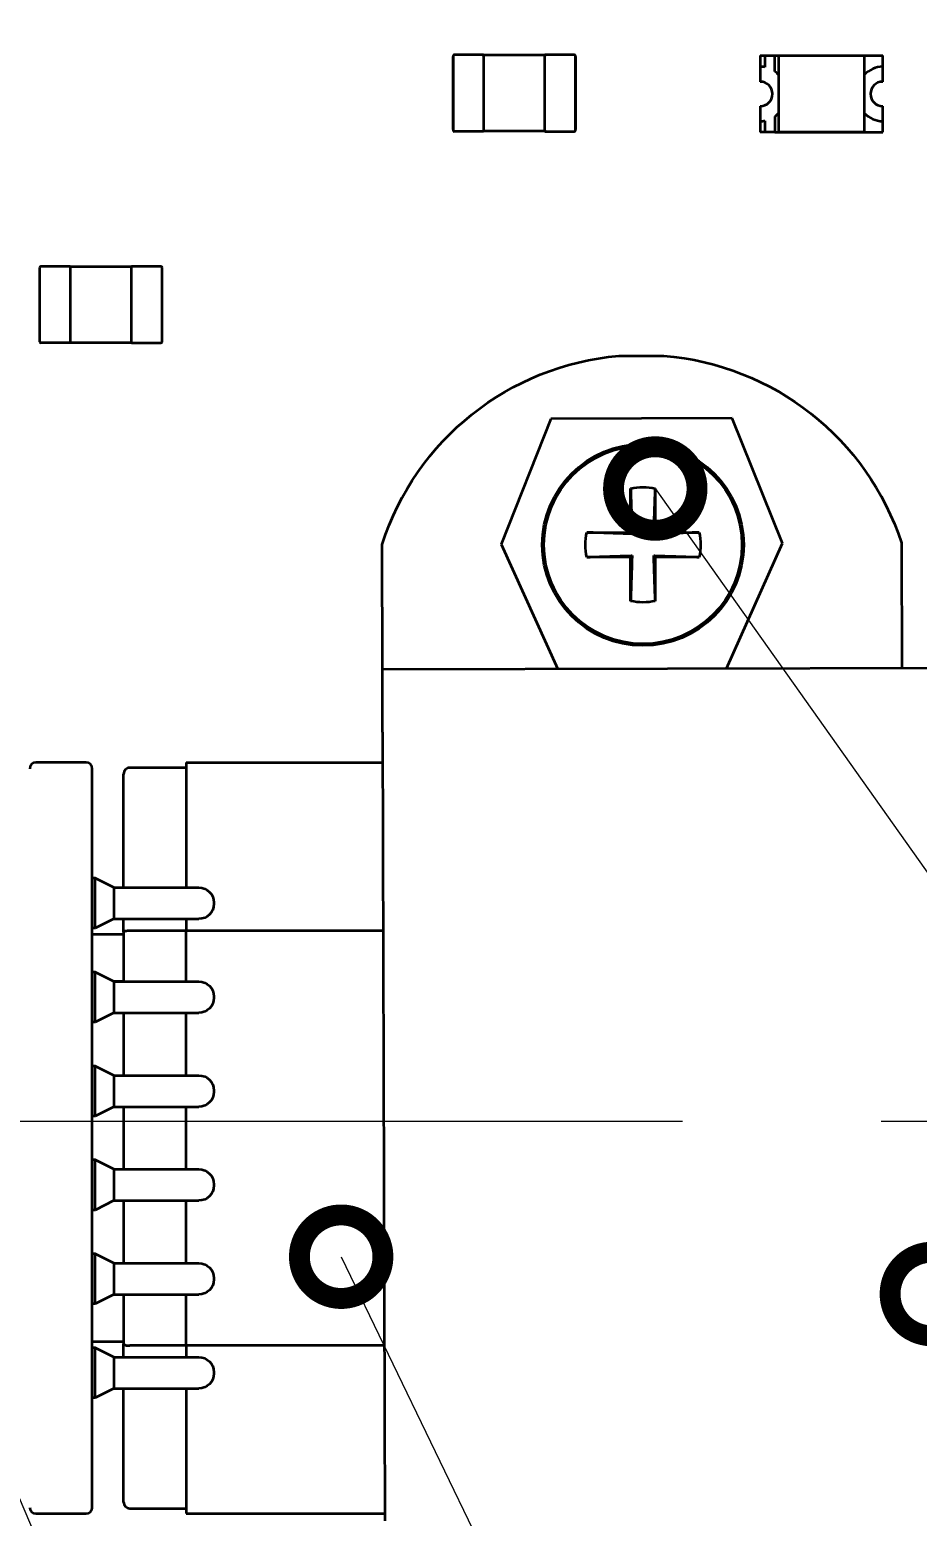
# Model space of a CAD drawing. Header units: millimetres. Extents: x -3633 to 871, y -630 to 261.
# Drawn here: x -846.34 to -832.16, y -463.41 to -439.66 of the extents above; entities that cross this region are included whole.
import ezdxf
from ezdxf import colors
from ezdxf.entities.mleader import LeaderData, LeaderLine
from ezdxf.math import Vec2, Vec3

# ---------------------------------------------------------------- set-up
doc = ezdxf.new("R2010")
doc.units = ezdxf.units.MM
doc.linetypes.add('CENTER2', pattern=[28.575, 19.05, -3.175, 3.175, -3.175])
for name, color, linetype, lineweight in [('Sheet', 7, 'Continuous', 30), ('Text', 7, 'Continuous', 18), ('Размерные линии', 7, 'Continuous', 15), ('Сплошная толстая основная', 7, 'Continuous', 70), ('Сплошная тонкая', 7, 'Continuous', 20), ('Штриховка', 7, 'Continuous', 9)]:
    doc.layers.add(name, color=color, linetype=linetype, lineweight=lineweight)
doc.styles.add('Main', font='isocpeur.ttf', dxfattribs={"height": 3})
doc.dimstyles.new('ISO-25', dxfattribs={"dimtxt": 3, "dimasz": 4, "dimexe": 1.25, "dimexo": 0.625, "dimtad": 1, "dimtoh": 1, "dimtxsty": 'Main', "dimcen": 2.5, "dimadec": 0, "dimazin": 0, "dimtfac": 1, "dimtmove": 0, "dimatfit": 3, "dimfxl": 1, "dimarcsym": 0})

# ---------------------------------------------------------------- blocks, each defined once
blk = doc.blocks.new('*D117')
at = {"layer": 'Defpoints', "color": 0, "transparency": 16777216}
for p in [(-796.987, -373.953), (-909.987, -457.098), (-796.987, -457.098)]:
    blk.add_point(p, dxfattribs=at)
at = {"layer": 'Размерные линии', "color": 0, "lineweight": -2, "transparency": 16777216}
for p, q in [((-909.987, -456.473), (-909.987, -372.703)), ((-796.987, -456.473), (-796.987, -372.703)), ((-905.987, -373.953), (-800.987, -373.953))]:
    blk.add_line(p, q, dxfattribs=at)
at = {"layer": 'Размерные линии', "color": 0, "transparency": 16777216}
for points in [[(-905.987, -373.286), (-905.987, -374.62), (-909.987, -373.953)], [(-800.987, -373.286), (-800.987, -374.62), (-796.987, -373.953)]]:
    blk.add_solid(points, dxfattribs=at)
at = {"layer": 'Размерные линии', "color": 0, "transparency": 16777216, "insert": (-853.015, -371.828), "char_height": 3, "attachment_point": 5, "style": 'Main'}
blk.add_mtext('%%C116{\\H0.7x;\\S*^ ;}', dxfattribs=at)
blk = doc.blocks.new('*D119')
at = {"layer": 'Defpoints', "color": 0, "transparency": 16777216}
for p in [(-798.487, -381.737), (-908.487, -457.098), (-798.487, -457.098)]:
    blk.add_point(p, dxfattribs=at)
at = {"layer": 'Размерные линии', "color": 0, "lineweight": -2, "transparency": 16777216}
for p, q in [((-908.487, -456.473), (-908.487, -380.487)), ((-798.487, -456.473), (-798.487, -380.487)), ((-904.487, -381.737), (-802.487, -381.737))]:
    blk.add_line(p, q, dxfattribs=at)
at = {"layer": 'Размерные линии', "color": 0, "transparency": 16777216}
for points in [[(-904.487, -381.07), (-904.487, -382.404), (-908.487, -381.737)], [(-802.487, -381.07), (-802.487, -382.404), (-798.487, -381.737)]]:
    blk.add_solid(points, dxfattribs=at)
at = {"layer": 'Размерные линии', "color": 0, "transparency": 16777216, "insert": (-852.743, -379.612), "char_height": 3, "attachment_point": 5, "style": 'Main'}
blk.add_mtext('%%C112{\\A1;\\H0.7x;\\S*^ ;}', dxfattribs=at)
blk = doc.blocks.new('*D120')
at = {"layer": 'Defpoints', "color": 0, "transparency": 16777216}
for p in [(-810.591, -388.478), (-896.867, -440.148), (-810.591, -440.148)]:
    blk.add_point(p, dxfattribs=at)
at = {"layer": 'Размерные линии', "color": 0, "lineweight": -2, "transparency": 16777216}
for p, q in [((-896.867, -439.523), (-896.867, -387.228)), ((-810.591, -439.523), (-810.591, -387.228)), ((-892.867, -388.478), (-814.591, -388.478))]:
    blk.add_line(p, q, dxfattribs=at)
at = {"layer": 'Размерные линии', "color": 0, "transparency": 16777216}
for points in [[(-892.867, -387.812), (-892.867, -389.145), (-896.867, -388.478)], [(-814.591, -387.812), (-814.591, -389.145), (-810.591, -388.478)]]:
    blk.add_solid(points, dxfattribs=at)
at = {"layer": 'Размерные линии', "color": 0, "transparency": 16777216, "insert": (-852.79, -386.353), "char_height": 3, "width": 4.40385, "attachment_point": 5, "style": 'Main'}
blk.add_mtext('86{\\A1;\\H0.7x;\\S*^ ;}', dxfattribs=at)
blk = doc.blocks.new('_DotSmall')
at = {"color": 0, "linetype": 'ByBlock', "const_width": 0.5}
blk.add_lwpolyline([(-0.0625, 0, 1), (0.0625, 0, 1)], format="xyb", close=True, dxfattribs=at)

msp = doc.modelspace()

# ---------------------------------------------------------------- hatches: boundary and pattern name
at = {"layer": 'Штриховка'}
h = msp.add_hatch(dxfattribs=at)
h.set_pattern_fill('ANSI37', color=256, scale=0.5, angle=450)
h.set_pattern_definition([(135, (594.5746, -391.137), (-1.122532, -1.122532), []), (225, (594.5746, -391.137), (1.122532, -1.122532), [])])
h.paths.add_polyline_path([(-796.987, -457.098, 1), (-909.987, -457.098, 1)])
h.paths.add_polyline_path([(-908.487, -457.098, -1), (-798.487, -457.098, -1)], flags=16)

# ---------------------------------------------------------------- linework, layer by layer
at = {"layer": 'Sheet', "color": 0, "linetype": 'Continuous', "lineweight": 35}
for p, q in [((-839.579, -440.084), (-839.579, -441.269)), ((-839.579, -441.259), (-839.579, -440.094)), ((-839.09, -440.064), (-839.56, -440.064)), ((-839.09, -440.084), (-839.09, -440.064)), ((-838.111, -440.069), (-839.09, -440.069)), ((-839.09, -440.084), (-839.09, -441.269)), ((-838.111, -440.064), (-838.111, -440.084)), ((-837.641, -440.064), (-838.111, -440.064)), ((-838.111, -441.269), (-838.111, -440.084)), ((-837.621, -441.269), (-837.621, -440.084)), ((-837.621, -440.094), (-837.621, -441.259)), ((-834.67, -440.078), (-834.67, -440.253)), ((-834.67, -440.078), (-834.596, -440.078)), ((-834.67, -440.253), (-834.67, -440.494)), ((-834.663, -440.494), (-834.663, -440.253)), ((-834.596, -440.078), (-834.439, -440.078)), ((-834.596, -440.078), (-834.596, -440.262)), ((-834.439, -440.33), (-834.439, -440.078)), ((-834.439, -440.078), (-832.712, -440.078)), ((-834.377, -440.083), (-834.377, -441.297)), ((-833.016, -440.083), (-834.367, -440.083)), ((-833.006, -441.297), (-833.006, -440.083)), ((-832.712, -440.253), (-832.712, -440.078)), ((-832.712, -440.494), (-832.712, -440.253)), ((-834.67, -440.494), (-834.67, -440.494)), ((-834.67, -440.885), (-834.67, -441.126)), ((-834.67, -440.885), (-834.67, -440.885)), ((-834.663, -441.126), (-834.663, -440.885)), ((-832.712, -441.126), (-832.712, -440.885)), ((-834.67, -441.126), (-834.67, -441.302)), ((-834.596, -441.117), (-834.596, -441.302)), ((-834.439, -441.049), (-834.439, -441.302)), ((-832.712, -441.302), (-832.712, -441.126)), ((-839.09, -441.288), (-839.56, -441.288)), ((-839.09, -441.288), (-839.09, -441.269)), ((-838.111, -441.283), (-839.09, -441.283)), ((-838.111, -441.269), (-838.111, -441.288)), ((-838.111, -441.288), (-837.641, -441.288)), ((-834.596, -441.302), (-834.67, -441.302)), ((-834.439, -441.302), (-834.596, -441.302)), ((-834.439, -441.302), (-832.712, -441.302)), ((-834.367, -441.297), (-833.016, -441.297)), ((-846.186, -443.464), (-846.186, -444.648)), ((-845.696, -443.444), (-846.166, -443.444)), ((-845.696, -443.464), (-845.696, -443.444)), ((-844.717, -443.449), (-845.696, -443.449)), ((-845.696, -443.464), (-845.696, -444.648)), ((-844.717, -443.444), (-844.717, -443.464)), ((-844.247, -443.444), (-844.717, -443.444)), ((-844.717, -444.648), (-844.717, -443.464)), ((-844.228, -444.648), (-844.228, -443.464)), ((-845.696, -444.668), (-846.166, -444.668)), ((-845.696, -444.668), (-845.696, -444.648)), ((-844.717, -444.663), (-845.696, -444.663)), ((-844.717, -444.648), (-844.717, -444.668)), ((-844.717, -444.668), (-844.247, -444.668))]:
    msp.add_line(p, q, dxfattribs=at)
at = {"layer": 'Sheet', "lineweight": 35, "ltscale": 1.31579}
for p, q in [((-836.93, -444.875), (-836.212, -444.873)), ((-838.018, -445.878), (-838.812, -447.88)), ((-835.118, -445.87), (-838.018, -445.878)), ((-834.312, -447.867), (-835.118, -445.87)), ((-836.741, -447.695), (-836.741, -446.993)), ((-836.347, -446.993), (-836.347, -447.695)), ((-837.443, -447.695), (-836.741, -447.695)), ((-836.741, -447.695), (-836.718, -447.718)), ((-836.371, -447.718), (-836.347, -447.695)), ((-836.347, -447.695), (-835.645, -447.695)), ((-840.707, -449.885), (-840.712, -447.885)), ((-838.812, -447.88), (-837.907, -449.877)), ((-836.741, -448.088), (-837.443, -448.088)), ((-836.718, -448.065), (-836.741, -448.088)), ((-836.741, -448.79), (-836.741, -448.088)), ((-836.347, -448.088), (-836.371, -448.065)), ((-836.347, -448.088), (-836.347, -448.79)), ((-835.645, -448.088), (-836.347, -448.088)), ((-835.207, -449.87), (-834.312, -447.867)), ((-832.412, -447.862), (-832.407, -449.862)), ((-828.907, -449.853), (-840.707, -449.885)), ((-840.704, -450.885), (-840.707, -449.885)), ((-840.704, -450.885), (-840.669, -463.485)), ((-845.444, -451.368), (-846.244, -451.368)), ((-843.844, -451.368), (-843.844, -453.368)), ((-843.844, -451.368), (-840.703, -451.368)), ((-845.344, -463.268), (-845.344, -451.468)), ((-844.844, -453.368), (-844.844, -451.554)), ((-843.844, -451.452), (-844.744, -451.452)), ((-843.844, -451.452), (-843.844, -453.368)), ((-845.3, -453.218), (-845.344, -453.218)), ((-845.3, -454.018), (-845.3, -453.218)), ((-845, -453.368), (-845.3, -453.218)), ((-845, -453.368), (-843.64, -453.368)), ((-845, -453.368), (-845, -453.868)), ((-843.4, -453.608), (-843.4, -453.628)), ((-845.3, -454.018), (-845.344, -454.018)), ((-845, -453.868), (-845.3, -454.018)), ((-845, -453.868), (-843.64, -453.868)), ((-844.844, -454.082), (-844.844, -453.868)), ((-843.844, -453.868), (-843.844, -454.052)), ((-843.844, -453.868), (-843.844, -454.052)), ((-844.844, -454.118), (-845.344, -454.118)), ((-844.844, -454.082), (-844.844, -454.868)), ((-844.744, -454.052), (-843.844, -454.052)), ((-843.844, -454.868), (-843.844, -454.052)), ((-843.844, -454.052), (-840.695, -454.052)), ((-843.844, -454.868), (-843.844, -454.052)), ((-845.3, -454.718), (-845.344, -454.718)), ((-845.3, -455.518), (-845.3, -454.718)), ((-845, -454.868), (-845.3, -454.718)), ((-845, -454.868), (-843.64, -454.868)), ((-845, -454.868), (-845, -455.368)), ((-844.844, -454.868), (-845, -454.868)), ((-843.4, -455.108), (-843.4, -455.128)), ((-845, -455.368), (-845.3, -455.518)), ((-845, -455.368), (-843.64, -455.368)), ((-844.844, -455.368), (-844.844, -456.368)), ((-843.844, -456.368), (-843.844, -455.368)), ((-843.844, -456.368), (-843.844, -455.368)), ((-845.3, -455.518), (-845.344, -455.518)), ((-845.3, -456.218), (-845.344, -456.218)), ((-845.3, -457.018), (-845.3, -456.218)), ((-845, -456.368), (-845.3, -456.218)), ((-845, -456.368), (-843.64, -456.368)), ((-845, -456.368), (-845, -456.868)), ((-843.4, -456.608), (-843.4, -456.628)), ((-845, -456.868), (-845.3, -457.018)), ((-845, -456.868), (-843.64, -456.868)), ((-844.844, -456.868), (-844.844, -457.868)), ((-843.844, -457.868), (-843.844, -456.868)), ((-843.844, -457.868), (-843.844, -456.868)), ((-845.3, -457.018), (-845.344, -457.018)), ((-845.3, -457.718), (-845.344, -457.718)), ((-845.3, -458.518), (-845.3, -457.718)), ((-845, -457.868), (-845.3, -457.718)), ((-845, -457.868), (-843.64, -457.868)), ((-845, -457.868), (-845, -458.368)), ((-843.4, -458.108), (-843.4, -458.128)), ((-845.3, -458.518), (-845.344, -458.518)), ((-845, -458.368), (-845.3, -458.518)), ((-845, -458.368), (-843.64, -458.368)), ((-844.844, -458.368), (-844.844, -459.368)), ((-843.844, -459.368), (-843.844, -458.368)), ((-843.844, -459.368), (-843.844, -458.368)), ((-845.3, -459.218), (-845.344, -459.218)), ((-845.3, -460.018), (-845.3, -459.218)), ((-845, -459.368), (-845.3, -459.218)), ((-845, -459.368), (-843.64, -459.368)), ((-845, -459.368), (-845, -459.868)), ((-843.4, -459.608), (-843.4, -459.628)), ((-845, -459.868), (-845.3, -460.018)), ((-845, -459.868), (-843.64, -459.868)), ((-844.844, -459.868), (-844.844, -460.655)), ((-843.844, -460.685), (-843.844, -459.868)), ((-843.844, -460.685), (-843.844, -459.868)), ((-845.3, -460.018), (-845.344, -460.018)), ((-845.344, -460.618), (-844.844, -460.618)), ((-844.844, -460.868), (-844.844, -460.655)), ((-845.3, -460.718), (-845.344, -460.718)), ((-845.3, -461.518), (-845.3, -460.718)), ((-845, -460.868), (-845.3, -460.718)), ((-845, -460.868), (-843.64, -460.868)), ((-845, -460.868), (-845, -461.368)), ((-843.844, -460.685), (-844.744, -460.685)), ((-843.844, -460.685), (-843.844, -460.868)), ((-840.677, -460.685), (-843.844, -460.685)), ((-843.844, -460.685), (-843.844, -460.868)), ((-843.4, -461.108), (-843.4, -461.128)), ((-845, -461.368), (-845.3, -461.518)), ((-845, -461.368), (-843.64, -461.368)), ((-844.844, -463.183), (-844.844, -461.368)), ((-843.844, -461.368), (-843.844, -463.284)), ((-843.844, -461.368), (-843.844, -463.368)), ((-845.3, -461.518), (-845.344, -461.518)), ((-844.744, -463.284), (-843.844, -463.284)), ((-846.244, -463.368), (-845.444, -463.368)), ((-843.844, -463.368), (-840.67, -463.368))]:
    msp.add_line(p, q, dxfattribs=at)
for radius in [1.61, 1.582]:
    msp.add_circle((-836.544, -447.892), radius, dxfattribs=at)
at = {"layer": 'Sheet', "color": 0, "linetype": 'Continuous', "lineweight": 40}
msp.add_arc((-853.47, -457.057), 53.845, 316.7173, 307.694, dxfattribs=at)
at = {"layer": 'Sheet', "color": 0, "linetype": 'Continuous', "lineweight": 35}
for centre, radius, start, end in [((-839.56, -440.084), 0.0196, 90, 180), ((-837.641, -440.084), 0.0196, 0, 90), ((-837.626, -440.094), 0.00489, 0, 16.191), ((-834.687, -440.69), 0.437, 77.9612, 87.8197), ((-834.68, -440.69), 0.437, 85.0346, 87.8197), ((-832.696, -440.69), 0.437, 92.1803, 135.2393), ((-834.67, -440.69), 0.196, 270, 90), ((-834.687, -440.69), 0.437, 44.7607, 55.3761), ((-832.712, -440.69), 0.196, 90, 270), ((-834.687, -440.69), 0.437, 272.1803, 282.0389), ((-834.68, -440.69), 0.437, 272.1803, 274.9654), ((-834.687, -440.69), 0.437, 304.6239, 315.2393), ((-832.696, -440.69), 0.437, 224.7607, 267.8197), ((-839.56, -441.269), 0.0196, 180, 270), ((-837.641, -441.269), 0.0196, 270, 0), ((-837.626, -441.259), 0.00489, 343.8047, 0), ((-846.166, -443.464), 0.0196, 90, 180), ((-844.247, -443.464), 0.0196, 0, 90), ((-846.166, -444.648), 0.0196, 180, 270), ((-844.247, -444.648), 0.0196, 270, 0)]:
    msp.add_arc(centre, radius, start, end, dxfattribs=at)
at = {"layer": 'Sheet', "lineweight": 35, "ltscale": 1.31579, "extrusion": (0, 0, -1)}
for centre, radius, start, end in [((836.559, -449.223), 4.364, 17.8489, 85.1258), ((836.559, -449.223), 4.364, 94.5585, 161.8354), ((836.544, -447.892), 0.92, 77.6438, 102.3562), ((836.544, -447.892), 0.92, 347.6438, 12.3562), ((836.544, -447.892), 0.92, 167.6438, 192.3562), ((836.544, -447.892), 0.92, 257.6438, 282.3562), ((843.64, -453.608), 0.24, 90, 180), ((843.64, -453.628), 0.24, 180, 270), ((843.64, -455.108), 0.24, 90, 180), ((843.64, -455.128), 0.24, 180, 270), ((843.64, -456.608), 0.24, 90, 180), ((843.64, -456.628), 0.24, 180, 270), ((843.64, -458.108), 0.24, 90, 180), ((843.64, -458.128), 0.24, 180, 270), ((843.64, -459.608), 0.24, 90, 180), ((843.64, -459.628), 0.24, 180, 270), ((843.64, -461.108), 0.24, 90, 180), ((843.64, -461.128), 0.24, 180, 270)]:
    msp.add_arc(centre, radius, start, end, dxfattribs=at)
at = {"layer": 'Sheet', "lineweight": 35, "ltscale": 1.31579}
for centre, start, end in [((-846.244, -451.468), 90, 180), ((-845.444, -451.468), 0, 90), ((-846.244, -463.268), 180, 270), ((-845.444, -463.268), 270, 0)]:
    msp.add_arc(centre, 0.1, start, end, dxfattribs=at)
at = {"layer": 'Sheet', "color": 0, "linetype": 'Continuous', "lineweight": 35}
for centre, major_axis, start_param, end_param in [((-834.367, -440.083), (-0.00979, 0), -1.570796, 0), ((-833.016, -440.083), (0.00979, 0), -0.000002, 1.570794), ((-834.367, -441.297), (-0.00979, 0), -1.570796, 0)]:
    msp.add_ellipse(centre, major_axis=major_axis, ratio=0, start_param=start_param, end_param=end_param, dxfattribs=at)
at = {"layer": 'Sheet', "color": 0, "linetype": 'Continuous', "lineweight": 35, "extrusion": (-3.02556e-13, 7.4105e-29, -1)}
msp.add_ellipse((-833.016, -441.297), major_axis=(0.00979, 0), ratio=0, start_param=-1.570796, end_param=0, dxfattribs=at)
at = {"layer": 'Sheet', "lineweight": 35, "ltscale": 1.31579}
for points, weights, knots in [([(-836.741, -446.993), (-836.739, -447.044), (-836.728, -447.378), (-836.72, -447.645), (-836.718, -447.718)], [1.87913725821, 1.97175060236, 2.88984367579, 4.43328965765, 5.01632485671], [0.0391024, 0.0391024, 0.0391024, 0.0477453, 0.1266814, 0.2323788, 0.2323788, 0.2323788]), ([(-836.371, -447.718), (-836.368, -447.598), (-836.353, -447.162), (-836.347, -446.993)], [5.01632485671, 4.12700923652, 2.22261323409, 1.87913725821], [0.6424717, 0.6424717, 0.6424717, 0.8036941, 0.8357481, 0.8357481, 0.8357481]), ([(-836.718, -447.718), (-836.838, -447.715), (-837.274, -447.7), (-837.443, -447.695)], [5.01632485671, 4.12700923652, 2.22261323409, 1.87913725821], [0.6424717, 0.6424717, 0.6424717, 0.8036941, 0.8357481, 0.8357481, 0.8357481]), ([(-835.645, -447.695), (-835.697, -447.696), (-836.03, -447.708), (-836.298, -447.716), (-836.371, -447.718)], [1.87913725821, 1.97175060236, 2.88984367579, 4.43328965765, 5.01632485671], [0.0391024, 0.0391024, 0.0391024, 0.0477453, 0.1266814, 0.2323788, 0.2323788, 0.2323788]), ([(-837.443, -448.088), (-837.392, -448.087), (-837.058, -448.075), (-836.791, -448.067), (-836.718, -448.065)], [1.87913725821, 1.97175060236, 2.88984367579, 4.43328965765, 5.01632485671], [0.0391024, 0.0391024, 0.0391024, 0.0477453, 0.1266814, 0.2323788, 0.2323788, 0.2323788]), ([(-836.718, -448.065), (-836.721, -448.185), (-836.735, -448.621), (-836.741, -448.79)], [5.01632485671, 4.12700923652, 2.22261323409, 1.87913725821], [0.6424717, 0.6424717, 0.6424717, 0.8036941, 0.8357481, 0.8357481, 0.8357481]), ([(-836.347, -448.79), (-836.349, -448.739), (-836.361, -448.405), (-836.369, -448.138), (-836.371, -448.065)], [1.87913725821, 1.97175060236, 2.88984367579, 4.43328965765, 5.01632485671], [0.0391024, 0.0391024, 0.0391024, 0.0477453, 0.1266814, 0.2323788, 0.2323788, 0.2323788]), ([(-836.371, -448.065), (-836.251, -448.068), (-835.815, -448.083), (-835.645, -448.088)], [5.01632485671, 4.12700923652, 2.22261323409, 1.87913725821], [0.6424717, 0.6424717, 0.6424717, 0.8036941, 0.8357481, 0.8357481, 0.8357481])]:
    msp.add_rational_spline(points, weights, degree=2, knots=knots, dxfattribs=at)
for points, knots in [([(-844.744, -451.452), (-844.757, -451.452), (-844.771, -451.455), (-844.794, -451.465), (-844.806, -451.473), (-844.824, -451.491), (-844.832, -451.503), (-844.841, -451.526), (-844.844, -451.541), (-844.844, -451.554)], [0, 0, 0, 0, 0.00368558, 0.00368558, 0.00739784, 0.00739784, 0.01114314, 0.01114314, 0.01491694, 0.01491694, 0.01491694, 0.01491694]), ([(-844.844, -454.082), (-844.844, -454.082), (-844.844, -454.082), (-844.844, -454.079), (-844.843, -454.077), (-844.84, -454.073), (-844.838, -454.071), (-844.83, -454.066), (-844.822, -454.063), (-844.803, -454.057), (-844.793, -454.055), (-844.769, -454.052), (-844.757, -454.052), (-844.744, -454.052)], [-0.00014787, -0.00014787, -0.00014787, -0.00014787, 0, 0, 0.00218435, 0.00218435, 0.00436037, 0.00436037, 0.00837263, 0.00837263, 0.01221185, 0.01221185, 0.01596773, 0.01596773, 0.01596773, 0.01596773]), ([(-844.844, -460.655), (-844.844, -460.655), (-844.844, -460.655), (-844.844, -460.657), (-844.843, -460.659), (-844.84, -460.663), (-844.838, -460.665), (-844.83, -460.671), (-844.822, -460.674), (-844.803, -460.679), (-844.793, -460.681), (-844.769, -460.684), (-844.757, -460.685), (-844.744, -460.685)], [-0.01609062, -0.01609062, -0.01609062, -0.01609062, -0.01594298, -0.01594298, -0.01376202, -0.01376202, -0.01158938, -0.01158938, -0.00758333, -0.00758333, -0.00375006, -0.00375006, 0, 0, 0, 0]), ([(-844.844, -463.183), (-844.844, -463.196), (-844.841, -463.21), (-844.832, -463.234), (-844.824, -463.246), (-844.806, -463.264), (-844.794, -463.272), (-844.771, -463.282), (-844.757, -463.284), (-844.744, -463.284)], [-0.01491694, -0.01491694, -0.01491694, -0.01491694, -0.01114314, -0.01114314, -0.00739784, -0.00739784, -0.00368558, -0.00368558, 0, 0, 0, 0])]:
    msp.add_open_spline(points, degree=3, knots=knots, dxfattribs=at)
at = {"layer": 'Сплошная толстая основная', "lineweight": 40, "ltscale": 1.31579}
for radius in [56.5, 55]:
    msp.add_circle((-853.487, -457.098), radius, dxfattribs=at)
at = {"layer": 'Сплошная тонкая', "linetype": 'CENTER2', "lineweight": 0}
msp.add_line((-912.113, -457.098), (-794.961, -457.098), dxfattribs=at)

# ---------------------------------------------------------------- dimensions: what is measured, and where the dimension line sits
at = {"layer": 'Размерные линии'}
for base, p1, p2, text, picture, middle in [((-796.987, -373.953), (-909.987, -457.098), (-796.987, -457.098), '%%C116{\\H0.7x;\\S*^ ;}', '*D117', (-853.015, -373.953)), ((-798.487, -381.737), (-908.487, -457.098), (-798.487, -457.098), '%%C112{\\A1;\\H0.7x;\\S*^ ;}', '*D119', (-852.743, -381.737)), ((-810.591, -388.478), (-896.867, -440.148), (-810.591, -440.148), '86{\\A1;\\H0.7x;\\S*^ ;}', '*D120', (-852.79, -388.478))]:
    dim = msp.add_linear_dim(base=base, p1=p1, p2=p2, text=text, dimstyle='ISO-25', override={"dimtxsty": 'Main'}, dxfattribs=at)
    dim.commit()
    dim.dimension.update_dxf_attribs({"geometry": picture, "text_midpoint": middle, "dimtype": 160})

# ---------------------------------------------------------------- leaders
at = {"layer": 'Text', "lineweight": 25}
ml = msp.add_multileader_mtext('Standard', dxfattribs=at)
ml.set_content('17', color=256, style='Main')
ml.set_leader_properties(color=256, linetype='ByLayer', lineweight=-1)
ml.set_arrow_properties(name='DOTSMALL')
ml.build(insert=Vec2(0, 0))
ml.multileader.update_dxf_attribs({"text_left_attachment_type": 6, "text_right_attachment_type": 6, "text_top_attachment_type": 10, "dogleg_length": 0.89, "arrow_head_size": 2.67})
ctx = ml.context
ctx.base_point, ctx.char_height, ctx.arrow_head_size, ctx.landing_gap_size, ctx.plane_origin = Vec3(-791.9, -508.478), 2.67, 2.67, 1.78, Vec3(-821.927, -449.86)
ctx.left_attachment, ctx.right_attachment, ctx.bottom_attachment = 6, 6, 10
notes = []
notes.append((ctx, [(0, (1, 1, 0), (-792.79, -508.478), (1, 0), 0.89, [(0, [(-836.347, -446.993)], 0, [])])]))
ctx.mtext.insert, ctx.mtext.flow_direction = Vec3(-790.12, -505.274), 5
ml = msp.add_multileader_mtext('Standard', dxfattribs=at)
ml.set_content('8', color=256, style='Main')
ml.set_leader_properties(color=256, linetype='ByLayer', lineweight=-1)
ml.set_arrow_properties(name='DOTSMALL')
ml.build(insert=Vec2(0, 0))
ml.multileader.update_dxf_attribs({"text_left_attachment_type": 6, "text_right_attachment_type": 6, "text_top_attachment_type": 10, "dogleg_length": 0.89, "arrow_head_size": 2.67})
ctx = ml.context
ctx.base_point, ctx.char_height, ctx.arrow_head_size, ctx.landing_gap_size, ctx.plane_origin = Vec3(-811.9, -518.478), 2.67, 2.67, 1.78, Vec3(-846.684, -459.576)
ctx.left_attachment, ctx.right_attachment, ctx.bottom_attachment = 6, 6, 10
notes.append((ctx, [(0, (1, 1, 0), (-812.79, -518.478), (1, 0), 0.89, [(0, [(-841.367, -459.264)], 0, [])])]))
ctx.mtext.insert, ctx.mtext.flow_direction = Vec3(-810.12, -515.274), 5
ml = msp.add_multileader_mtext('Standard', dxfattribs=at)
ml.set_content('9', color=256, style='Main')
ml.set_leader_properties(color=256, linetype='ByLayer', lineweight=-1)
ml.set_arrow_properties(name='DOTSMALL')
ml.build(insert=Vec2(0, 0))
ml.multileader.update_dxf_attribs({"text_left_attachment_type": 6, "text_right_attachment_type": 6, "text_top_attachment_type": 10, "dogleg_length": 0.89, "arrow_head_size": 2.67})
ctx = ml.context
ctx.base_point, ctx.char_height, ctx.arrow_head_size, ctx.landing_gap_size, ctx.plane_origin = Vec3(-801.9, -518.478), 2.67, 2.67, 1.78, Vec3(-831.927, -459.86)
ctx.left_attachment, ctx.right_attachment, ctx.bottom_attachment = 6, 6, 10
notes.append((ctx, [(0, (1, 1, 0), (-802.79, -518.478), (1, 0), 0.89, [(0, [(-831.927, -459.86)], 0, [])])]))
ctx.mtext.insert, ctx.mtext.flow_direction = Vec3(-800.12, -515.274), 5
ml = msp.add_multileader_mtext('Standard', dxfattribs=at)
ml.set_content('7', color=256, style='Main')
ml.set_leader_properties(color=256, linetype='ByLayer', lineweight=-1)
ml.set_arrow_properties(name='DOTSMALL')
ml.build(insert=Vec2(0, 0))
ml.multileader.update_dxf_attribs({"text_left_attachment_type": 6, "text_right_attachment_type": 6, "text_top_attachment_type": 10, "dogleg_length": 0.89, "arrow_head_size": 2.67})
ctx = ml.context
ctx.base_point, ctx.char_height, ctx.arrow_head_size, ctx.landing_gap_size, ctx.plane_origin = Vec3(-821.9, -518.478), 2.67, 2.67, 1.78, Vec3(-830.161, -502.435)
ctx.left_attachment, ctx.right_attachment, ctx.bottom_attachment = 6, 6, 10
notes.append((ctx, [(0, (1, 1, 0), (-822.79, -518.478), (1, 0), 0.89, [(0, [(-847.749, -460.231)], 0, [])])]))
ctx.mtext.insert, ctx.mtext.flow_direction = Vec3(-820.12, -515.274), 5
for ctx, leaders in notes:
    for number, flags, end, landing, length, lines in leaders:
        leader = LeaderData()
        leader.index, (leader.has_last_leader_line, leader.has_dogleg_vector, leader.attachment_direction) = number, flags
        leader.last_leader_point, leader.dogleg_vector, leader.dogleg_length = Vec3(end), Vec3(landing), length
        for number, points, colour, breaks in lines:
            line = LeaderLine()
            line.index, line.vertices, line.color, line.breaks = number, Vec3.list(points), colors.encode_raw_color(colour), breaks
            leader.lines.append(line)
        ctx.leaders.append(leader)

doc.saveas('drawing.dxf')
